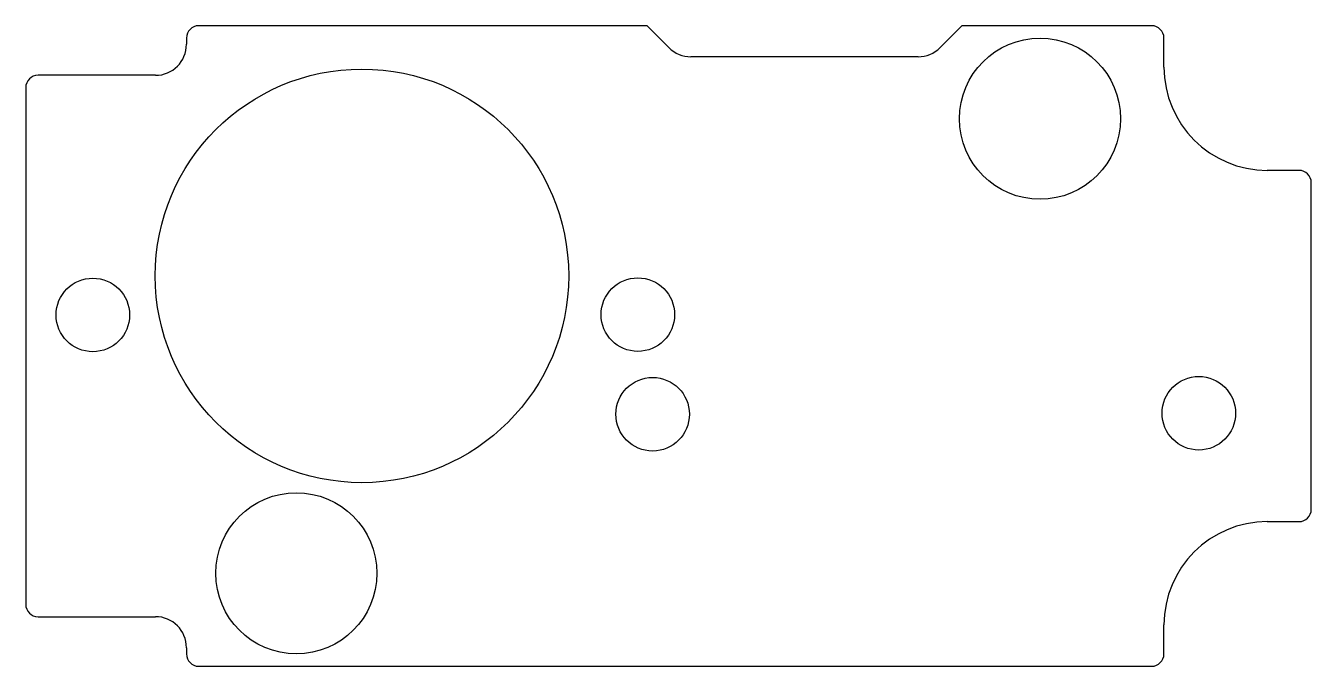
# Model space of a CAD drawing. Header units: millimetres. Extents: x -15.5 to 15.6, y -7.8 to 7.7.
import ezdxf

# ---------------------------------------------------------------- set-up
doc = ezdxf.new("R2010")
doc.units = ezdxf.units.MM
doc.layers.get('0').update_dxf_attribs({"linetype": 'CONTINUOUS'})

msp = doc.modelspace()

# ---------------------------------------------------------------- linework, layer by layer
for p, q in [((-0.511, 7.75), (-11.36, 7.75)), ((0.02, 7.22), (-0.511, 7.75)), ((7.111, 7.75), (6.58, 7.22)), ((11.7, 7.75), (7.111, 7.75)), ((-11.66, 7.45), (-11.66, 7.3)), ((12, 6.75), (12, 7.45)), ((6.05, 7), (0.55, 7)), ((-12.41, 6.55), (-15.25, 6.55)), ((-15.55, 6.25), (-15.55, -6.25)), ((15.266, 4.25), (14.5, 4.25)), ((15.566, -3.95), (15.566, 3.95)), ((14.5, -4.25), (15.266, -4.25)), ((-15.25, -6.55), (-12.41, -6.55)), ((12, -7.45), (12, -6.75)), ((-11.66, -7.3), (-11.66, -7.45)), ((-11.36, -7.75), (11.7, -7.75))]:
    msp.add_line(p, q)
for centre, radius in [((9, 5.5), 1.95), ((-7.412, 1.697), 5.004), ((-13.925, 0.751), 0.89), ((-0.734, 0.759), 0.89), ((-0.376, -1.651), 0.89), ((12.843, -1.627), 0.89), ((-9, -5.5), 1.95)]:
    msp.add_circle(centre, radius)
for centre, radius, start, end in [((-11.36, 7.45), 0.3, 90, 180), ((11.7, 7.45), 0.3, 0, 90), ((-12.41, 7.3), 0.75, -90, 0), ((0.55, 7.75), 0.75, 224.9977, 270), ((6.05, 7.75), 0.75, 270, 314.9961), ((-15.25, 6.25), 0.3, 90, 180), ((14.5, 6.75), 2.5, 180, 270), ((15.266, 3.95), 0.3, 0, 90), ((15.266, -3.95), 0.3, -90, 0), ((14.5, -6.75), 2.5, 90, 180), ((-15.25, -6.25), 0.3, 180, 270), ((-12.41, -7.3), 0.75, 0, 90), ((-11.36, -7.45), 0.3, 180, 270), ((11.7, -7.45), 0.3, 270, 360)]:
    msp.add_arc(centre, radius, start, end)

doc.saveas('drawing.dxf')
